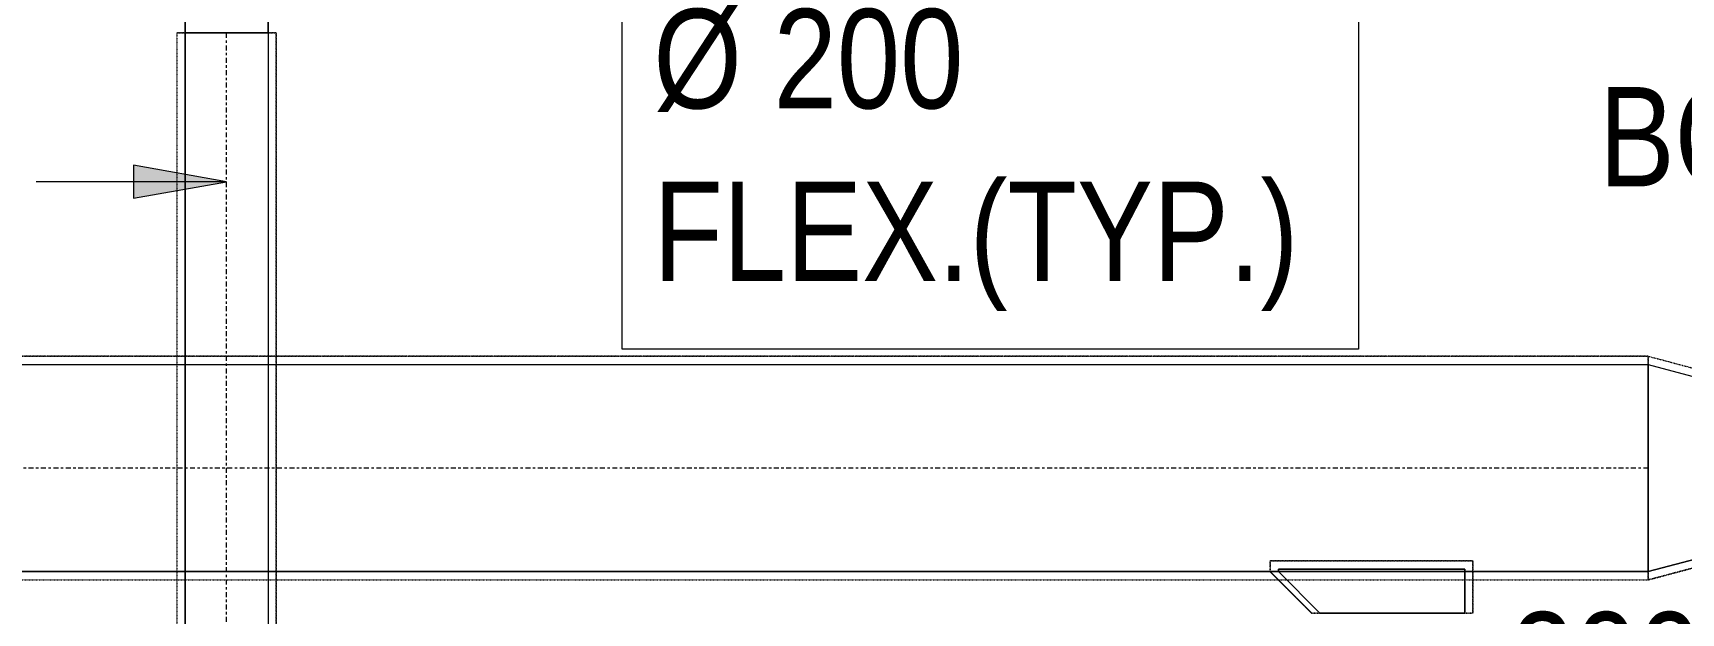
# Model space of a CAD drawing. Header units: inches. Extents: x -83664 to 20107, y -47222 to 19398.
# Drawn here: x 1829 to 5809, y -29923 to -28523 of the extents above; entities that cross this region are included whole.
import ezdxf

# ---------------------------------------------------------------- set-up
doc = ezdxf.new("R2010")
doc.units = ezdxf.units.IN
doc.header["$MEASUREMENT"] = 0
doc.linetypes.add('Center', pattern=[29.999999, 12, -6, 6, -6])
doc.linetypes.add('Hidden 0_50', pattern=[1.0584, 0.5292, -0.5292])
for name, color, linetype, lineweight in [('G-ANNO-TEXT', 7, 'Continuous', 9), ('M-HVAC-DUCT-CNTR', 7, 'Center', 9), ('M-HVAC-DUCT-IDEN', 7, 'Continuous', 18)]:
    doc.layers.add(name, color=color, linetype=linetype, lineweight=lineweight)
doc.layers.add('M-HVAC-DUCT', color=7, linetype='Continuous', lineweight=9, true_color=0xffe97f)
doc.styles.add('Arial Narrow_21', font='ARIALN.TTF', dxfattribs={"height": 240})

# ---------------------------------------------------------------- blocks, each defined once
blk = doc.blocks.new('M_Rec to Rnd Transition - Angle - 60 Degree-7670840-FIRST FLOOR AC CONDITIONING LAYOUT - PART A')
at = {"layer": 'M-HVAC-DUCT', "color": 30, "true_color": 0xff7f00}
for p, q in [((0, 100), (43.3, 100)), ((43.3, 100), (0, 100)), ((0, 100), (0, -100)), ((0, -100), (0, 100)), ((43.3, 0), (43.3, 100)), ((43.3, 0), (43.3, 100)), ((43.3, -100), (43.3, 0)), ((43.3, -100), (43.3, 0)), ((0, -100), (43.3, -100)), ((43.3, -100), (0, -100))]:
    blk.add_line(p, q, dxfattribs=at)
blk = doc.blocks.new('M_Rectangular Transition - Length - Standard-8295821-FIRST FLOOR AC CONDITIONING LAYOUT - PART A')
at = {"layer": 'M-HVAC-DUCT', "color": 6, "true_color": 0xff00ff}
for p, q in [((0, 250), (0, -250)), ((0, 250), (375, 150)), ((0, 250), (375, 150)), ((0, -250), (0, 250)), ((375, -150), (375, 150)), ((375, 150), (375, -150)), ((0, -250), (375, -150)), ((375, -150), (0, -250))]:
    blk.add_line(p, q, dxfattribs=at)
blk = doc.blocks.new('M_Rectangular Tap - Beveled - Standard-7448227-FIRST FLOOR AC CONDITIONING LAYOUT - PART A')
at = {"layer": 'M-HVAC-DUCT', "color": 6, "true_color": 0xff00ff}
for p, q in [((0, 275), (-6.096, 275)), ((-6.096, -175), (-6.096, 275)), ((-6.096, 275), (-6.096, -175)), ((-6.096, 275), (0, 275)), ((100, 175), (0, 275)), ((100, 175), (0, 275)), ((100, 175), (100, -175)), ((100, -175), (100, 175)), ((-6.096, -175), (100, -175)), ((100, -175), (-6.096, -175))]:
    blk.add_line(p, q, dxfattribs=at)
blk = doc.blocks.new('TEMW-SMBZ-HO-BM-HVAC-00002_rvt-1-FIRST FLOOR AC CONDITIONING LAYOUT - PART A')
at = {"layer": 'M-HVAC-DUCT', "color": 30, "linetype": 'Hidden 0_50', "true_color": 0xff7f00}
for p, q in [((153873.2, 69849.5), (153633.2, 69849.5)), ((153633.2, 69849.5), (153873.2, 69849.5)), ((153633.2, 69849.5), (153633.2, 67677.5)), ((153633.2, 69849.5), (153633.2, 67677.5)), ((153873.2, 69849.5), (153633.2, 69849.5)), ((153633.2, 69849.5), (153873.2, 69849.5)), ((153873.2, 67677.5), (153873.2, 69849.5)), ((153873.2, 69849.5), (153873.2, 67677.5))]:
    blk.add_line(p, q, dxfattribs=at)
at = {"layer": 'M-HVAC-DUCT', "color": 30, "true_color": 0xff7f00}
for p, q in [((153653.2, 69849.5), (153853.2, 69849.5)), ((153853.2, 69849.5), (153653.2, 69849.5)), ((153653.2, 67677.5), (153653.2, 69849.5)), ((153653.2, 69849.5), (153653.2, 67677.5)), ((153853.2, 69849.5), (153853.2, 67677.5)), ((153853.2, 69849.5), (153853.2, 67677.5))]:
    blk.add_line(p, q, dxfattribs=at)
at = {"layer": 'M-HVAC-DUCT', "color": 6, "linetype": 'Hidden 0_50', "true_color": 0xff00ff}
for p, q in [((157186.8, 69069), (150904.4, 69069)), ((150904.4, 69069), (157186.8, 69069)), ((157186.8, 69069), (157186.8, 68529)), ((157186.8, 69069), (157561.8, 68969)), ((157186.8, 69069), (157561.8, 68969)), ((157186.8, 68529), (157186.8, 69069)), ((157186.8, 69069), (157186.8, 68529)), ((157186.8, 68529), (157186.8, 69069)), ((157186.8, 68529), (157561.8, 68629)), ((157561.8, 68629), (157186.8, 68529)), ((156273.4, 68549), (156273.4, 68575.1)), ((156273.4, 68575.1), (156763.4, 68575.1)), ((156763.4, 68575.1), (156273.4, 68575.1)), ((156273.4, 68575.1), (156273.4, 68549)), ((156373.4, 68449), (156273.4, 68549)), ((156273.4, 68549), (156373.4, 68449)), ((156763.4, 68575.1), (156763.4, 68449)), ((156763.4, 68449), (156763.4, 68575.1)), ((150904.4, 68529), (157186.8, 68529)), ((150904.4, 68529), (157186.8, 68529)), ((156763.4, 68449), (156373.4, 68449)), ((156373.4, 68449), (156763.4, 68449))]:
    blk.add_line(p, q, dxfattribs=at)
at = {"layer": 'M-HVAC-DUCT', "color": 6, "true_color": 0xff00ff}
for p, q in [((150904.4, 69049), (157186.8, 69049)), ((150904.4, 69049), (157186.8, 69049)), ((157186.8, 68549), (157186.8, 69049)), ((157186.8, 69049), (157186.8, 68549)), ((157186.8, 68549), (150904.4, 68549)), ((150904.4, 68549), (157186.8, 68549)), ((156743.4, 68555.1), (156293.4, 68555.1)), ((156293.4, 68555.1), (156743.4, 68555.1)), ((156293.4, 68555.1), (156293.4, 68549)), ((156293.4, 68549), (156293.4, 68555.1)), ((156293.4, 68549), (156743.4, 68549)), ((156743.4, 68549), (156293.4, 68549)), ((156743.4, 68549), (156743.4, 68555.1)), ((156743.4, 68555.1), (156743.4, 68549))]:
    blk.add_line(p, q, dxfattribs=at)
at = {"layer": 'M-HVAC-DUCT-CNTR', "color": 30, "true_color": 0xff7f00}
blk.add_line((153753.2, 67677.5), (153753.2, 69849.5), dxfattribs=at)
at = {"layer": 'M-HVAC-DUCT-CNTR', "color": 6, "true_color": 0xff00ff}
blk.add_line((157186.8, 68799), (150904.4, 68799), dxfattribs=at)
at = {"layer": 'M-HVAC-DUCT', "color": 6, "linetype": 'Hidden 0_50', "lineweight": 9, "true_color": 0xff00ff, "rotation": 90}
blk.add_blockref('M_Rec to Rnd Transition - Angle - 60 Degree-7670840-FIRST FLOOR AC CONDITIONING LAYOUT - PART A', (153753.2, 69849.5), dxfattribs=at)
at = {"layer": 'M-HVAC-DUCT', "color": 6, "linetype": 'Hidden 0_50', "lineweight": 9, "true_color": 0xff00ff}
blk.add_blockref('M_Rectangular Transition - Length - Standard-8295821-FIRST FLOOR AC CONDITIONING LAYOUT - PART A', (157186.8, 68799), dxfattribs=at)
at = {"layer": 'M-HVAC-DUCT', "color": 6, "linetype": 'Hidden 0_50', "lineweight": 9, "true_color": 0xff00ff, "extrusion": (0, 0, -1), "rotation": 270}
blk.add_blockref('M_Rectangular Tap - Beveled - Standard-7448227-FIRST FLOOR AC CONDITIONING LAYOUT - PART A', (-156568.4, 68549), dxfattribs=at)
blk = doc.blocks.new('TEMW-SMBZ-HO-BM-HVAC-00002_rvt-2-FIRST FLOOR AC CONDITIONING LAYOUT - PART A')
at = {"layer": 'M-HVAC-DUCT', "color": 30, "linetype": 'Hidden 0_50', "true_color": 0xff7f00}
for p, q in [((153873.2, 69849.5), (153633.2, 69849.5)), ((153633.2, 69849.5), (153873.2, 69849.5)), ((153633.2, 69849.5), (153633.2, 67677.5)), ((153633.2, 69849.5), (153633.2, 67677.5)), ((153873.2, 69849.5), (153633.2, 69849.5)), ((153633.2, 69849.5), (153873.2, 69849.5)), ((153873.2, 67677.5), (153873.2, 69849.5)), ((153873.2, 69849.5), (153873.2, 67677.5))]:
    blk.add_line(p, q, dxfattribs=at)
at = {"layer": 'M-HVAC-DUCT', "color": 30, "true_color": 0xff7f00}
for p, q in [((153653.2, 69849.5), (153853.2, 69849.5)), ((153853.2, 69849.5), (153653.2, 69849.5)), ((153653.2, 67677.5), (153653.2, 69849.5)), ((153653.2, 69849.5), (153653.2, 67677.5)), ((153853.2, 69849.5), (153853.2, 67677.5)), ((153853.2, 69849.5), (153853.2, 67677.5))]:
    blk.add_line(p, q, dxfattribs=at)
at = {"layer": 'M-HVAC-DUCT', "color": 6, "linetype": 'Hidden 0_50', "true_color": 0xff00ff}
for p, q in [((157186.8, 69069), (150904.4, 69069)), ((150904.4, 69069), (157186.8, 69069)), ((157186.8, 69069), (157186.8, 68529)), ((157186.8, 69069), (157561.8, 68969)), ((157186.8, 69069), (157561.8, 68969)), ((157186.8, 68529), (157186.8, 69069)), ((157186.8, 69069), (157186.8, 68529)), ((157186.8, 68529), (157186.8, 69069)), ((157186.8, 68529), (157561.8, 68629)), ((157561.8, 68629), (157186.8, 68529)), ((156273.4, 68549), (156273.4, 68575.1)), ((156273.4, 68575.1), (156763.4, 68575.1)), ((156763.4, 68575.1), (156273.4, 68575.1)), ((156273.4, 68575.1), (156273.4, 68549)), ((156373.4, 68449), (156273.4, 68549)), ((156273.4, 68549), (156373.4, 68449)), ((156763.4, 68575.1), (156763.4, 68449)), ((156763.4, 68449), (156763.4, 68575.1)), ((150904.4, 68529), (157186.8, 68529)), ((150904.4, 68529), (157186.8, 68529)), ((156763.4, 68449), (156373.4, 68449)), ((156373.4, 68449), (156763.4, 68449))]:
    blk.add_line(p, q, dxfattribs=at)
at = {"layer": 'M-HVAC-DUCT', "color": 6, "true_color": 0xff00ff}
for p, q in [((150904.4, 69049), (157186.8, 69049)), ((150904.4, 69049), (157186.8, 69049)), ((157186.8, 68549), (157186.8, 69049)), ((157186.8, 69049), (157186.8, 68549)), ((157186.8, 68549), (150904.4, 68549)), ((150904.4, 68549), (157186.8, 68549)), ((156743.4, 68555.1), (156293.4, 68555.1)), ((156293.4, 68555.1), (156743.4, 68555.1)), ((156293.4, 68555.1), (156293.4, 68549)), ((156293.4, 68549), (156293.4, 68555.1)), ((156293.4, 68549), (156743.4, 68549)), ((156743.4, 68549), (156293.4, 68549)), ((156743.4, 68549), (156743.4, 68555.1)), ((156743.4, 68555.1), (156743.4, 68549))]:
    blk.add_line(p, q, dxfattribs=at)
at = {"layer": 'M-HVAC-DUCT-CNTR', "color": 30, "true_color": 0xff7f00}
blk.add_line((153753.2, 67677.5), (153753.2, 69849.5), dxfattribs=at)
at = {"layer": 'M-HVAC-DUCT-CNTR', "color": 6, "true_color": 0xff00ff}
blk.add_line((157186.8, 68799), (150904.4, 68799), dxfattribs=at)
at = {"layer": 'M-HVAC-DUCT', "color": 6, "linetype": 'Hidden 0_50', "lineweight": 9, "true_color": 0xff00ff, "rotation": 90}
blk.add_blockref('M_Rec to Rnd Transition - Angle - 60 Degree-7670840-FIRST FLOOR AC CONDITIONING LAYOUT - PART A', (153753.2, 69849.5), dxfattribs=at)
at = {"layer": 'M-HVAC-DUCT', "color": 6, "linetype": 'Hidden 0_50', "lineweight": 9, "true_color": 0xff00ff}
blk.add_blockref('M_Rectangular Transition - Length - Standard-8295821-FIRST FLOOR AC CONDITIONING LAYOUT - PART A', (157186.8, 68799), dxfattribs=at)
at = {"layer": 'M-HVAC-DUCT', "color": 6, "linetype": 'Hidden 0_50', "lineweight": 9, "true_color": 0xff00ff, "extrusion": (0, 0, -1), "rotation": 270}
blk.add_blockref('M_Rectangular Tap - Beveled - Standard-7448227-FIRST FLOOR AC CONDITIONING LAYOUT - PART A', (-156568.4, 68549), dxfattribs=at)

msp = doc.modelspace()

# ---------------------------------------------------------------- hatches: boundary and pattern name
at = {"layer": 'M-HVAC-DUCT-IDEN', "lineweight": 9}
msp.add_hatch(color=256, dxfattribs=at).paths.add_polyline_path([(2296.6, -28881.8), (2071.6, -28842.2), (2071.6, -28921.5)])

# ---------------------------------------------------------------- linework, layer by layer
at = {"layer": 'G-ANNO-TEXT', "flags": 128}
msp.add_lwpolyline([(3252.1, -28302.4), (5030.3, -28302.4), (5030.3, -29286.4), (3252.1, -29286.4)], close=True, dxfattribs=at)
at = {"layer": 'M-HVAC-DUCT-IDEN', "lineweight": 9}
for p, q in [((2296.6, -28881.8), (2071.6, -28842.2)), ((2071.6, -28842.2), (2071.6, -28921.5)), ((2296.6, -28881.8), (1836.6, -28881.8)), ((2071.6, -28921.5), (2296.6, -28881.8))]:
    msp.add_line(p, q, dxfattribs=at)

# ---------------------------------------------------------------- block references
at = {"lineweight": 5}
for name in ['TEMW-SMBZ-HO-BM-HVAC-00002_rvt-1-FIRST FLOOR AC CONDITIONING LAYOUT - PART A', 'TEMW-SMBZ-HO-BM-HVAC-00002_rvt-2-FIRST FLOOR AC CONDITIONING LAYOUT - PART A']:
    msp.add_blockref(name, (-151456.7, -98372.2), dxfattribs=at)

# ---------------------------------------------------------------- texts
at = {"layer": 'G-ANNO-TEXT', "char_height": 240, "attachment_point": 1, "style": 'Arial Narrow_21'}
for s, insert, width in [('Ø 200', (3327.1, -28464.8), 937.974), ('FLEX.(TYP.)', (3327.1, -28881.6), 1972.151)]:
    msp.add_mtext(s, dxfattribs=dict(at, insert=insert, width=width))
at = {"layer": 'M-HVAC-DUCT-IDEN', "lineweight": 9, "char_height": 240, "attachment_point": 1, "style": 'Arial Narrow_21'}
for s, insert, width in [('BOD : 3700', (5610.7, -28653.3), 1803.797), ('300x250 RAD', (5399, -29921.1), 2152.531)]:
    msp.add_mtext(s, dxfattribs=dict(at, insert=insert, width=width))

doc.saveas('drawing.dxf')
